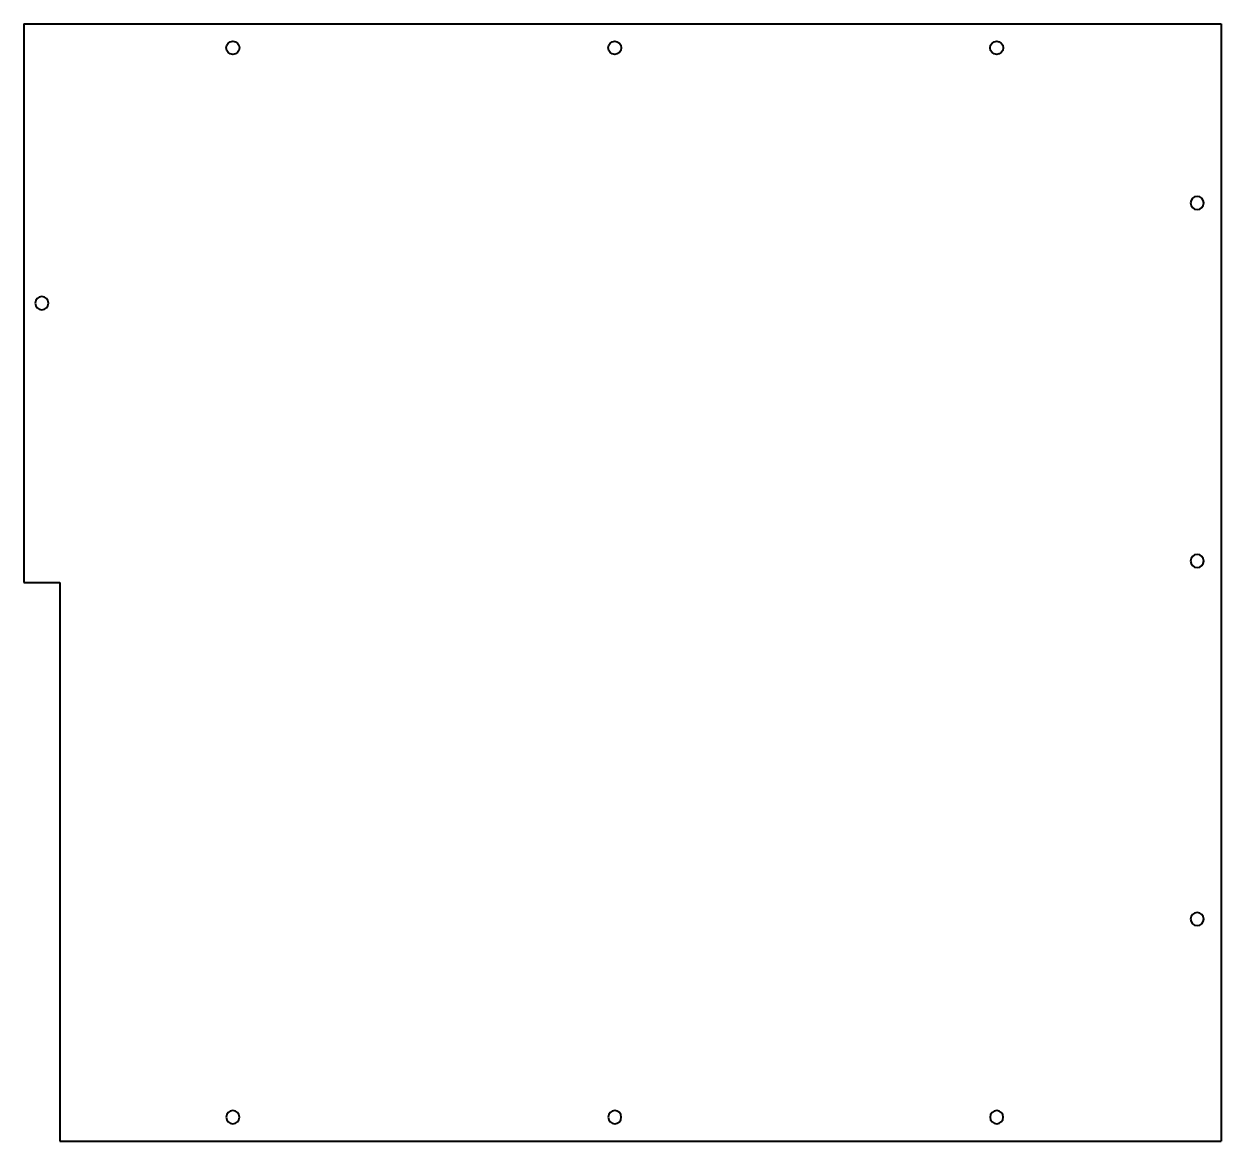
# Model space of a CAD drawing. Header units: inches. Extents: x -3157 to -2656, y -240 to 228.
import ezdxf

# ---------------------------------------------------------------- set-up
doc = ezdxf.new("R2010")
doc.units = ezdxf.units.IN
doc.header["$MEASUREMENT"] = 0
doc.layers.add('Visible', color=7, linetype='Continuous', lineweight=40)

msp = doc.modelspace()

# ---------------------------------------------------------------- linework, layer by layer
at = {"layer": 'Visible'}
for p, q in [((-3157.5, 228.5, 4), (-2656, 228.5, 4)), ((-3157.5, 228.5, 4), (-3157.5, -5.5, 4)), ((-2656, 228.5, 4), (-2656, -239.5, 4)), ((-3157.5, -5.5, 4), (-3142.5, -5.5, 4)), ((-3142.5, -5.5, 4), (-3142.5, -239.5, 4)), ((-3142.5, -239.5, 4), (-2656, -239.5, 4))]:
    msp.add_line(p, q, dxfattribs=at)
for centre in [(-3070, 218.5, 4), (-2910, 218.5, 4), (-2750, 218.5, 4)]:
    msp.add_circle(centre, 2.75, dxfattribs=at)
at = {"layer": 'Visible', "extrusion": (0, 0, -1)}
for centre in [(2666, 153.5, -4), (3150, 111.5, -4), (2666, 3.5, -4), (2666, -146.5, -4), (3070, -229.5, -4), (2910, -229.5, -4), (2750, -229.5, -4)]:
    msp.add_circle(centre, 2.75, dxfattribs=at)

doc.saveas('drawing.dxf')
